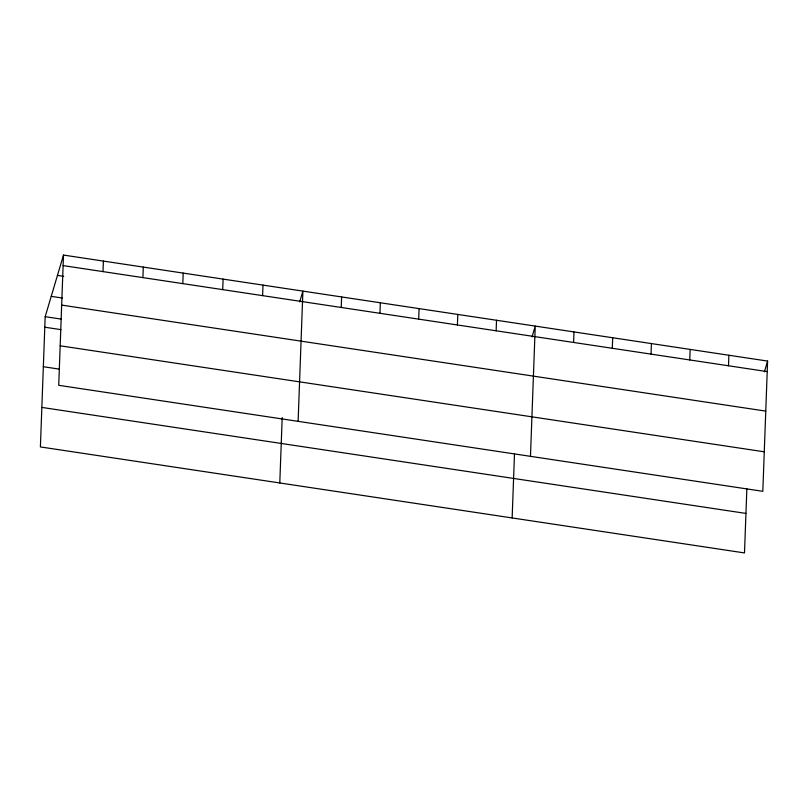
<?xml version="1.0" encoding="UTF-8"?>
<svg xmlns="http://www.w3.org/2000/svg" width="808" height="808" viewBox="0 0 808 808"><rect width="100%" height="100%" fill="white"/><g stroke="black" fill="none" stroke-linecap="round" stroke-linejoin="round"><path stroke-width="1.21" d="M63.499 255.076L58.731 385.305L762.823 491.315L767.6 361.075L63.499 255.076L45.177 316.685L40.4 446.925L744.501 552.925L746.855 488.759M103.01 271.609L103.404 261.075M142.915 277.619L143.299 267.084M182.81 283.618L183.194 273.094M222.715 289.628L223.099 279.103M262.61 295.637L262.994 285.103M279.79 482.962L282.194 417.564M298.122 421.352L302.899 291.112L299.697 301.879M341.239 307.474L341.622 296.94M379.962 313.302L380.346 302.778M418.685 319.13L419.069 308.606M457.409 324.968L457.793 314.433M496.132 330.795L496.526 320.261M512.141 517.948L514.494 453.773M530.472 456.338L535.25 326.099L532.048 336.855M573.589 342.461L573.973 331.926M612.312 348.288L612.696 337.754M651.036 354.116L651.42 343.582M689.759 359.944L690.153 349.42M728.493 365.782L728.877 355.247M764.398 371.842L767.6 361.075M63.115 265.6L767.216 371.609M57.459 275.407L63.691 276.346M51.227 296.354L62.448 298.041M61.671 305.101L765.762 411.11M45.177 316.685L61.388 319.12M44.794 327.21L60.994 329.654M60.176 345.804L764.277 451.813M43.339 366.721L59.55 369.155M41.844 407.414L745.946 513.423"/></g></svg>
